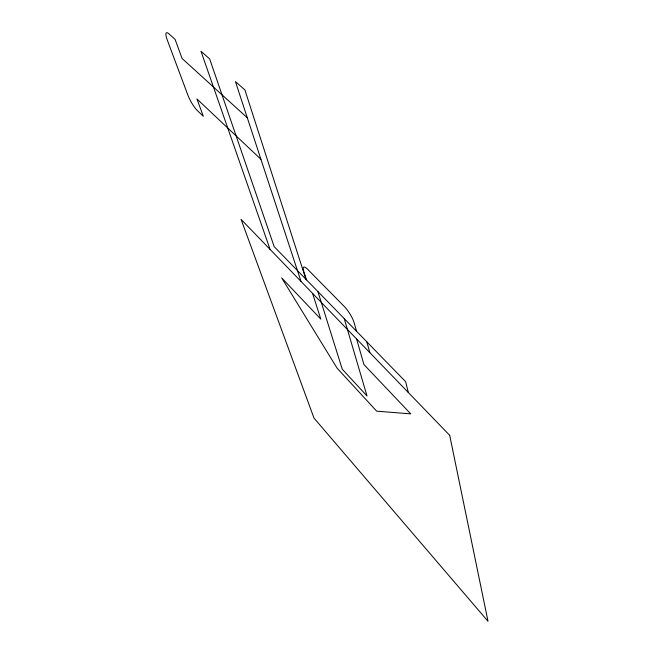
<?xml version="1.0" encoding="UTF-8"?>
<svg xmlns="http://www.w3.org/2000/svg" width="654" height="654" viewBox="0 0 654 654"><rect width="100%" height="100%" fill="white"/><g stroke="black" fill="none" stroke-linecap="round" stroke-linejoin="round"><path stroke-width="0.98" d="M247.335 117.843L182.106 58.492L175.076 39.33L168.994 33.885A14.126 3.188 61.4 0 0 167.228 39.853L187.812 94.953A13.276 2.943 60.6 0 0 197.41 110.64L203.312 116.289L196.96 98.967L260.946 159.314M270.086 249.403L200.974 51.249L209.664 58.901L274.19 246.664L405.66 381.715L408.292 392.465M301.012 281.424L235.432 81.578L244.882 89.892L305.909 279.242M306.497 279.855L303.726 271.23A12.949 3.082 58.1 0 1 307.674 269.334L344.192 306.383A13.432 3.335 57.5 0 1 354.125 322.692L356.577 331.292M312.563 293.376L320.803 319.111L281.678 277.893L337.063 368.12L376.671 411.17L410.745 413.876L363.935 364.556L356.569 338.927M317.885 291.553L342.255 369.199L367.017 395.989L344.233 318.612M366.845 341.846L369.845 352.669M449.699 435.327L241.073 219.376L313.994 418.086L488.015 621.3L449.699 435.327"/></g></svg>
